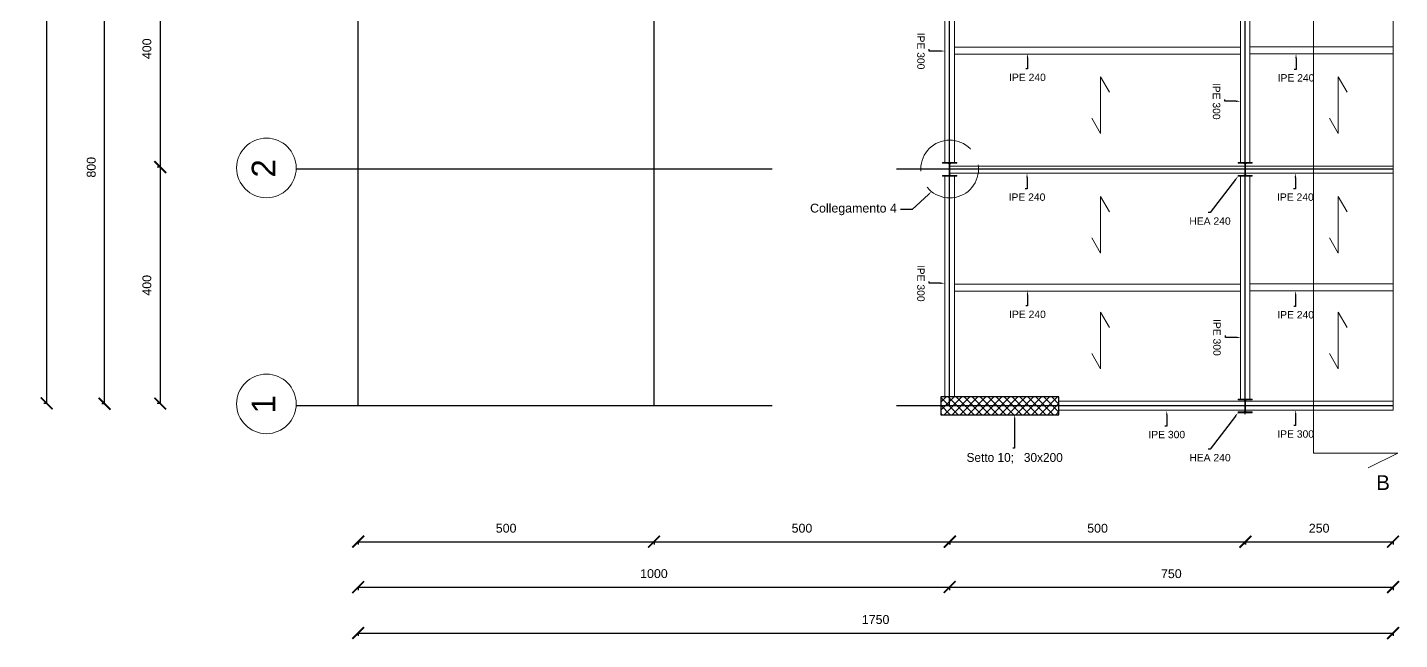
# Model space of a CAD drawing. Header units: millimetres. Extents: x 1415 to 3549, y 2194 to 4677.
# Drawn here: x 1848.39 to 1871.6, y 2297.24 to 2307.59 of the extents above; entities that cross this region are included whole.
import ezdxf
from ezdxf import colors
from ezdxf.entities.mleader import LeaderData, LeaderLine
from ezdxf.math import Vec2, Vec3

# ---------------------------------------------------------------- set-up
doc = ezdxf.new("R2010")
doc.units = ezdxf.units.MM
doc.linetypes.add('ACAD_ISO02W100', pattern=[15, 12, -3])
doc.linetypes.add('DASHDOT', pattern=[1, 0.5, -0.25, 0, -0.25])
doc.layers.get('0').update_dxf_attribs({"plot": 0})
doc.layers.add('02P', color=7, linetype='DASHDOT')
doc.layers.add('linea tratteggiata', color=221, linetype='ACAD_ISO02W100')
for name, color, linetype, lineweight in [('bulloni', 170, 'Continuous', 15), ('Layer3', 7, 'Continuous', 15), ('Layer4', 7, 'Continuous', 15), ('quote', 252, 'Continuous', 5), ('Setti', 5, 'Continuous', 30), ('sezione', 18, 'ACAD_ISO02W100', 20), ('staffe', 10, 'Continuous', 9)]:
    doc.layers.add(name, color=color, linetype=linetype, lineweight=lineweight)
doc.styles.get("Standard").update_dxf_attribs({"font": 'arial.ttf'})
doc.dimstyles.new('Copia di quote mm scala 100', dxfattribs={"dimtxt": 0.15, "dimasz": 0.2, "dimexe": 0.05, "dimexo": 0.0015, "dimgap": 0.15, "dimtad": 1, "dimdec": 0, "dimlfac": 100, "dimzin": 0, "dimdsep": 46, "dimtxsty": 'Standard', "dimblk": 'ARCHTICK', "dimcen": 0, "dimclre": 252, "dimadec": 0, "dimazin": 2, "dimtfac": 1, "dimtdec": 0, "dimtofl": 0, "dimtmove": 0, "dimatfit": 3, "dimfxl": 0.0035, "dimfxlon": 1, "dimtolj": 1, "dimtzin": 0, "dimarcsym": 0})

# ---------------------------------------------------------------- blocks, each defined once
blk = doc.blocks.new('_ArchTick')
at = {"color": 0, "linetype": 'ByBlock', "const_width": 0.15}
blk.add_lwpolyline([(-0.5, -0.5), (0.5, 0.5)], dxfattribs=at)
blk = doc.blocks.new('*D1303')
at = {"layer": 'Defpoints', "color": 0, "transparency": 16777216}
for p in [(1853.989, 2300.475), (1858.993, 2300.475), (1858.993, 2298.896)]:
    blk.add_point(p, dxfattribs=at)
at = {"layer": 'quote', "color": 252, "lineweight": -2, "transparency": 16777216}
for p, q in [((1853.989, 2298.9), (1853.989, 2298.846)), ((1858.993, 2298.9), (1858.993, 2298.846))]:
    blk.add_line(p, q, dxfattribs=at)
at = {"layer": 'quote', "color": 0, "linetype": 'Continuous', "lineweight": -2, "transparency": 16777216}
blk.add_line((1853.989, 2298.896), (1858.993, 2298.896), dxfattribs=at)
at = {"layer": 'quote', "color": 0, "lineweight": -2, "transparency": 16777216, "xscale": 0.2, "yscale": 0.2, "zscale": 0.2, "rotation": 180}
blk.add_blockref('_ArchTick', (1853.989, 2298.896), dxfattribs=at)
at = {"layer": 'quote', "color": 0, "lineweight": -2, "transparency": 16777216, "xscale": 0.2, "yscale": 0.2, "zscale": 0.2}
blk.add_blockref('_ArchTick', (1858.993, 2298.896), dxfattribs=at)
at = {"layer": 'quote', "color": 0, "transparency": 16777216, "insert": (1856.491, 2299.123), "char_height": 0.15, "attachment_point": 5}
blk.add_mtext('\\A1;500', dxfattribs=at)
blk = doc.blocks.new('*D1299')
at = {"layer": 'Defpoints', "color": 0, "transparency": 16777216}
for p in [(1858.993, 2300.475), (1863.997, 2300.476), (1863.997, 2298.896)]:
    blk.add_point(p, dxfattribs=at)
at = {"layer": 'quote', "color": 252, "lineweight": -2, "transparency": 16777216}
for p, q in [((1858.993, 2298.9), (1858.993, 2298.846)), ((1863.997, 2298.9), (1863.997, 2298.846))]:
    blk.add_line(p, q, dxfattribs=at)
at = {"layer": 'quote', "color": 0, "linetype": 'Continuous', "lineweight": -2, "transparency": 16777216}
blk.add_line((1858.993, 2298.896), (1863.997, 2298.896), dxfattribs=at)
at = {"layer": 'quote', "color": 0, "lineweight": -2, "transparency": 16777216, "xscale": 0.2, "yscale": 0.2, "zscale": 0.2, "rotation": 180}
blk.add_blockref('_ArchTick', (1858.993, 2298.896), dxfattribs=at)
at = {"layer": 'quote', "color": 0, "lineweight": -2, "transparency": 16777216, "xscale": 0.2, "yscale": 0.2, "zscale": 0.2}
blk.add_blockref('_ArchTick', (1863.997, 2298.896), dxfattribs=at)
at = {"layer": 'quote', "color": 0, "transparency": 16777216, "insert": (1861.495, 2299.123), "char_height": 0.15, "attachment_point": 5}
blk.add_mtext('\\A1;500', dxfattribs=at)
blk = doc.blocks.new('*D1300')
at = {"layer": 'Defpoints', "color": 0, "transparency": 16777216}
for p in [(1863.993, 2300.475), (1868.997, 2300.476), (1868.997, 2298.896)]:
    blk.add_point(p, dxfattribs=at)
at = {"layer": 'quote', "color": 252, "lineweight": -2, "transparency": 16777216}
for p, q in [((1863.993, 2298.9), (1863.993, 2298.846)), ((1868.997, 2298.9), (1868.997, 2298.846))]:
    blk.add_line(p, q, dxfattribs=at)
at = {"layer": 'quote', "color": 0, "linetype": 'Continuous', "lineweight": -2, "transparency": 16777216}
blk.add_line((1863.993, 2298.896), (1868.997, 2298.896), dxfattribs=at)
at = {"layer": 'quote', "color": 0, "lineweight": -2, "transparency": 16777216, "xscale": 0.2, "yscale": 0.2, "zscale": 0.2, "rotation": 180}
blk.add_blockref('_ArchTick', (1863.993, 2298.896), dxfattribs=at)
at = {"layer": 'quote', "color": 0, "lineweight": -2, "transparency": 16777216, "xscale": 0.2, "yscale": 0.2, "zscale": 0.2}
blk.add_blockref('_ArchTick', (1868.997, 2298.896), dxfattribs=at)
at = {"layer": 'quote', "color": 0, "transparency": 16777216, "insert": (1866.495, 2299.123), "char_height": 0.15, "attachment_point": 5}
blk.add_mtext('\\A1;500', dxfattribs=at)
blk = doc.blocks.new('*D1301')
at = {"layer": 'Defpoints', "color": 0, "transparency": 16777216}
for p in [(1868.993, 2300.476), (1871.493, 2300.405), (1871.493, 2298.896)]:
    blk.add_point(p, dxfattribs=at)
at = {"layer": 'quote', "color": 252, "lineweight": -2, "transparency": 16777216}
for p, q in [((1868.993, 2298.9), (1868.993, 2298.846)), ((1871.493, 2298.9), (1871.493, 2298.846))]:
    blk.add_line(p, q, dxfattribs=at)
at = {"layer": 'quote', "color": 0, "linetype": 'Continuous', "lineweight": -2, "transparency": 16777216}
blk.add_line((1868.993, 2298.896), (1871.493, 2298.896), dxfattribs=at)
at = {"layer": 'quote', "color": 0, "lineweight": -2, "transparency": 16777216, "xscale": 0.2, "yscale": 0.2, "zscale": 0.2, "rotation": 180}
blk.add_blockref('_ArchTick', (1868.993, 2298.896), dxfattribs=at)
at = {"layer": 'quote', "color": 0, "lineweight": -2, "transparency": 16777216, "xscale": 0.2, "yscale": 0.2, "zscale": 0.2}
blk.add_blockref('_ArchTick', (1871.493, 2298.896), dxfattribs=at)
at = {"layer": 'quote', "color": 0, "transparency": 16777216, "insert": (1870.243, 2299.123), "char_height": 0.15, "attachment_point": 5}
blk.add_mtext('\\A1;250', dxfattribs=at)
blk = doc.blocks.new('*D1302')
at = {"layer": 'Defpoints', "color": 0, "transparency": 16777216}
for p in [(1853.989, 2300.93), (1863.993, 2300.93), (1863.993, 2298.128)]:
    blk.add_point(p, dxfattribs=at)
at = {"layer": 'quote', "color": 252, "lineweight": -2, "transparency": 16777216}
for p, q in [((1853.989, 2298.132), (1853.989, 2298.078)), ((1863.993, 2298.132), (1863.993, 2298.078))]:
    blk.add_line(p, q, dxfattribs=at)
at = {"layer": 'quote', "color": 0, "linetype": 'Continuous', "lineweight": -2, "transparency": 16777216}
blk.add_line((1853.989, 2298.128), (1863.993, 2298.128), dxfattribs=at)
at = {"layer": 'quote', "color": 0, "lineweight": -2, "transparency": 16777216, "xscale": 0.2, "yscale": 0.2, "zscale": 0.2, "rotation": 180}
blk.add_blockref('_ArchTick', (1853.989, 2298.128), dxfattribs=at)
at = {"layer": 'quote', "color": 0, "lineweight": -2, "transparency": 16777216, "xscale": 0.2, "yscale": 0.2, "zscale": 0.2}
blk.add_blockref('_ArchTick', (1863.993, 2298.128), dxfattribs=at)
at = {"layer": 'quote', "color": 0, "transparency": 16777216, "insert": (1858.991, 2298.355), "char_height": 0.15, "attachment_point": 5}
blk.add_mtext('\\A1;1000', dxfattribs=at)
blk = doc.blocks.new('*D1304')
at = {"layer": 'Defpoints', "color": 0, "transparency": 16777216}
for p in [(1863.993, 2300.93), (1871.493, 2300.85), (1871.493, 2298.128)]:
    blk.add_point(p, dxfattribs=at)
at = {"layer": 'quote', "color": 252, "lineweight": -2, "transparency": 16777216}
for p, q in [((1863.993, 2298.131), (1863.993, 2298.078)), ((1871.493, 2298.131), (1871.493, 2298.078))]:
    blk.add_line(p, q, dxfattribs=at)
at = {"layer": 'quote', "color": 0, "linetype": 'Continuous', "lineweight": -2, "transparency": 16777216}
blk.add_line((1863.993, 2298.128), (1871.493, 2298.128), dxfattribs=at)
at = {"layer": 'quote', "color": 0, "lineweight": -2, "transparency": 16777216, "xscale": 0.2, "yscale": 0.2, "zscale": 0.2, "rotation": 180}
blk.add_blockref('_ArchTick', (1863.993, 2298.128), dxfattribs=at)
at = {"layer": 'quote', "color": 0, "lineweight": -2, "transparency": 16777216, "xscale": 0.2, "yscale": 0.2, "zscale": 0.2}
blk.add_blockref('_ArchTick', (1871.493, 2298.128), dxfattribs=at)
at = {"layer": 'quote', "color": 0, "transparency": 16777216, "insert": (1867.743, 2298.354), "char_height": 0.15, "attachment_point": 5}
blk.add_mtext('\\A1;750', dxfattribs=at)
blk = doc.blocks.new('*D1305')
at = {"layer": 'Defpoints', "color": 0, "transparency": 16777216}
for p in [(1853.989, 2301.193), (1871.493, 2300.405), (1871.493, 2297.351)]:
    blk.add_point(p, dxfattribs=at)
at = {"layer": 'quote', "color": 252, "lineweight": -2, "transparency": 16777216}
for p, q in [((1853.989, 2297.355), (1853.989, 2297.301)), ((1871.493, 2297.355), (1871.493, 2297.301))]:
    blk.add_line(p, q, dxfattribs=at)
at = {"layer": 'quote', "color": 0, "linetype": 'Continuous', "lineweight": -2, "transparency": 16777216}
blk.add_line((1853.989, 2297.351), (1871.493, 2297.351), dxfattribs=at)
at = {"layer": 'quote', "color": 0, "lineweight": -2, "transparency": 16777216, "xscale": 0.2, "yscale": 0.2, "zscale": 0.2, "rotation": 180}
blk.add_blockref('_ArchTick', (1853.989, 2297.351), dxfattribs=at)
at = {"layer": 'quote', "color": 0, "lineweight": -2, "transparency": 16777216, "xscale": 0.2, "yscale": 0.2, "zscale": 0.2}
blk.add_blockref('_ArchTick', (1871.493, 2297.351), dxfattribs=at)
at = {"layer": 'quote', "color": 0, "transparency": 16777216, "insert": (1862.741, 2297.578), "char_height": 0.15, "attachment_point": 5}
blk.add_mtext('\\A1;1750', dxfattribs=at)
blk = doc.blocks.new('*D1309')
at = {"layer": 'Defpoints', "color": 0, "transparency": 16777216}
for p in [(1850.645, 2309.232), (1850.641, 2305.232), (1850.645, 2305.232)]:
    blk.add_point(p, dxfattribs=at)
at = {"layer": 'quote', "color": 252, "lineweight": -2, "transparency": 16777216}
for p, q in [((1850.644, 2309.232), (1850.591, 2309.232)), ((1850.644, 2305.232), (1850.591, 2305.232))]:
    blk.add_line(p, q, dxfattribs=at)
at = {"layer": 'quote', "color": 0, "linetype": 'Continuous', "lineweight": -2, "transparency": 16777216}
blk.add_line((1850.641, 2309.232), (1850.641, 2305.232), dxfattribs=at)
at = {"layer": 'quote', "color": 0, "lineweight": -2, "transparency": 16777216, "xscale": 0.2, "yscale": 0.2, "zscale": 0.2}
for p, rotation in [((1850.641, 2309.232), 90), ((1850.641, 2305.232), 270)]:
    blk.add_blockref('_ArchTick', p, dxfattribs=dict(at, rotation=rotation))
at = {"layer": 'quote', "color": 0, "transparency": 16777216, "insert": (1850.415, 2307.232), "char_height": 0.15, "attachment_point": 5, "rotation": 90}
blk.add_mtext('\\A1;400', dxfattribs=at)
blk = doc.blocks.new('*D1310')
at = {"layer": 'Defpoints', "color": 0, "transparency": 16777216}
for p in [(1850.645, 2305.232), (1850.641, 2301.232), (1850.645, 2301.232)]:
    blk.add_point(p, dxfattribs=at)
at = {"layer": 'quote', "color": 252, "lineweight": -2, "transparency": 16777216}
for p, q in [((1850.644, 2305.232), (1850.591, 2305.232)), ((1850.644, 2301.232), (1850.591, 2301.232))]:
    blk.add_line(p, q, dxfattribs=at)
at = {"layer": 'quote', "color": 0, "linetype": 'Continuous', "lineweight": -2, "transparency": 16777216}
blk.add_line((1850.641, 2305.232), (1850.641, 2301.232), dxfattribs=at)
at = {"layer": 'quote', "color": 0, "lineweight": -2, "transparency": 16777216, "xscale": 0.2, "yscale": 0.2, "zscale": 0.2}
for p, rotation in [((1850.641, 2305.232), 90), ((1850.641, 2301.232), 270)]:
    blk.add_blockref('_ArchTick', p, dxfattribs=dict(at, rotation=rotation))
at = {"layer": 'quote', "color": 0, "transparency": 16777216, "insert": (1850.415, 2303.232), "char_height": 0.15, "attachment_point": 5, "rotation": 90}
blk.add_mtext('\\A1;400', dxfattribs=at)
blk = doc.blocks.new('*D1312')
at = {"layer": 'Defpoints', "color": 0, "transparency": 16777216}
for p in [(1849.7, 2309.227), (1862.211, 2309.227), (1862.212, 2301.228)]:
    blk.add_point(p, dxfattribs=at)
at = {"layer": 'quote', "color": 252, "lineweight": -2, "transparency": 16777216}
for p, q in [((1849.704, 2309.227), (1849.65, 2309.227)), ((1849.704, 2301.228), (1849.65, 2301.228))]:
    blk.add_line(p, q, dxfattribs=at)
at = {"layer": 'quote', "color": 0, "linetype": 'Continuous', "lineweight": -2, "transparency": 16777216}
blk.add_line((1849.7, 2301.228), (1849.7, 2309.227), dxfattribs=at)
at = {"layer": 'quote', "color": 0, "lineweight": -2, "transparency": 16777216, "xscale": 0.2, "yscale": 0.2, "zscale": 0.2}
for p, rotation in [((1849.7, 2309.227), 90), ((1849.7, 2301.228), 270)]:
    blk.add_blockref('_ArchTick', p, dxfattribs=dict(at, rotation=rotation))
at = {"layer": 'quote', "color": 0, "transparency": 16777216, "insert": (1849.474, 2305.228), "char_height": 0.15, "attachment_point": 5, "rotation": 90}
blk.add_mtext('\\A1;800', dxfattribs=at)
blk = doc.blocks.new('*D1313')
at = {"layer": 'Defpoints', "color": 0, "transparency": 16777216}
for p in [(1852.58, 2321.227), (1848.719, 2301.235), (1852.726, 2301.235)]:
    blk.add_point(p, dxfattribs=at)
at = {"layer": 'quote', "color": 252, "lineweight": -2, "transparency": 16777216}
for p, q in [((1848.723, 2321.227), (1848.669, 2321.227)), ((1848.723, 2301.235), (1848.669, 2301.235))]:
    blk.add_line(p, q, dxfattribs=at)
at = {"layer": 'quote', "color": 0, "linetype": 'Continuous', "lineweight": -2, "transparency": 16777216}
blk.add_line((1848.719, 2321.227), (1848.719, 2301.235), dxfattribs=at)
at = {"layer": 'quote', "color": 0, "lineweight": -2, "transparency": 16777216, "xscale": 0.2, "yscale": 0.2, "zscale": 0.2}
for p, rotation in [((1848.719, 2321.227), 90), ((1848.719, 2301.235), 270)]:
    blk.add_blockref('_ArchTick', p, dxfattribs=dict(at, rotation=rotation))
at = {"layer": 'quote', "color": 0, "transparency": 16777216, "insert": (1848.493, 2311.231), "char_height": 0.15, "attachment_point": 5, "rotation": 90}
blk.add_mtext('\\A1;2000', dxfattribs=at)

msp = doc.modelspace()

# ---------------------------------------------------------------- hatches: boundary and pattern name
at = {"layer": 'Layer4'}
h = msp.add_hatch(color=0, dxfattribs=at)
h.dxf.hatch_style = 1
h.paths.add_polyline_path([(1864.1122, 2305.3071), (1864.1122, 2305.2951), (1864.017, 2305.2951, 0.4142136), (1863.996, 2305.2741), (1863.996, 2305.1921), (1863.9922, 2305.1921), (1863.9922, 2305.3071)])
h.paths.add_polyline_path([(1863.9922, 2305.3071), (1863.9922, 2305.1921), (1863.9885, 2305.1921), (1863.9885, 2305.2741, 0.4142136), (1863.9675, 2305.2951), (1863.8722, 2305.2951), (1863.8722, 2305.3071)])
h.paths.add_polyline_path([(1864.017, 2305.0891), (1864.1122, 2305.0891), (1864.1122, 2305.0771), (1863.9922, 2305.0771), (1863.9922, 2305.1921), (1863.996, 2305.1921), (1863.996, 2305.1101, 0.4142136)])
h.paths.add_polyline_path([(1863.9885, 2305.1101), (1863.9885, 2305.1921), (1863.9922, 2305.1921), (1863.9922, 2305.0771), (1863.8722, 2305.0771), (1863.8722, 2305.0891), (1863.9675, 2305.0891, 0.4142136)])
h = msp.add_hatch(color=0, dxfattribs=at)
h.dxf.hatch_style = 1
h.paths.add_polyline_path([(1869.112, 2305.0783), (1869.112, 2305.0903), (1869.0168, 2305.0903, -0.4142136), (1868.9958, 2305.1113), (1868.9958, 2305.1933), (1868.992, 2305.1933), (1868.992, 2305.0783)])
h.paths.add_polyline_path([(1868.992, 2305.0783), (1868.992, 2305.1933), (1868.9883, 2305.1933), (1868.9883, 2305.1113, -0.4142136), (1868.9673, 2305.0903), (1868.872, 2305.0903), (1868.872, 2305.0783)])
h.paths.add_polyline_path([(1869.0168, 2305.2963), (1869.112, 2305.2963), (1869.112, 2305.3083), (1868.992, 2305.3083), (1868.992, 2305.1933), (1868.9958, 2305.1933), (1868.9958, 2305.2753, -0.4142136)])
h.paths.add_polyline_path([(1868.9883, 2305.2753), (1868.9883, 2305.1933), (1868.992, 2305.1933), (1868.992, 2305.3083), (1868.872, 2305.3083), (1868.872, 2305.2963), (1868.9673, 2305.2963, -0.4142136)])
h = msp.add_hatch(color=0, dxfattribs=at)
h.dxf.hatch_style = 1
h.paths.add_polyline_path([(1869.1123, 2301.0778), (1869.1123, 2301.0898), (1869.0171, 2301.0898, -0.4142136), (1868.9961, 2301.1108), (1868.9961, 2301.1928), (1868.9923, 2301.1928), (1868.9923, 2301.0778)])
h.paths.add_polyline_path([(1868.9923, 2301.0778), (1868.9923, 2301.1928), (1868.9886, 2301.1928), (1868.9886, 2301.1108, -0.4142136), (1868.9676, 2301.0898), (1868.8723, 2301.0898), (1868.8723, 2301.0778)])
h.paths.add_polyline_path([(1869.0171, 2301.2958), (1869.1123, 2301.2958), (1869.1123, 2301.3078), (1868.9923, 2301.3078), (1868.9923, 2301.1928), (1868.9961, 2301.1928), (1868.9961, 2301.2748, -0.4142136)])
h.paths.add_polyline_path([(1868.9886, 2301.2748), (1868.9886, 2301.1928), (1868.9923, 2301.1928), (1868.9923, 2301.3078), (1868.8723, 2301.3078), (1868.8723, 2301.2958), (1868.9676, 2301.2958, -0.4142136)])
at = {"layer": 'staffe', "lineweight": 5}
h = msp.add_hatch(dxfattribs=at)
h.set_pattern_fill('ANSI37', color=0, scale=0.03)
h.set_pattern_definition([(45, (1842.39877, 2311.33062), (-0.06735192, 0.06735192), []), (135, (1842.39877, 2311.33062), (-0.06735192, -0.06735192), [])])
h.paths.add_polyline_path([(1853.8426, 2321.3436), (1853.8426, 2321.0436), (1856.3426, 2321.0436), (1856.3426, 2321.3436)])
h.paths.add_polyline_path([(1853.8426, 2312.9436), (1854.1426, 2312.9436), (1854.1426, 2317.4436), (1853.8426, 2317.4436)])
h.paths.add_polyline_path([(1869.1426, 2317.4436), (1868.8426, 2317.4436), (1868.8426, 2312.9436), (1869.1426, 2312.9436)])
h.paths.add_polyline_path([(1855.8426, 2309.0437), (1855.8426, 2309.3437), (1853.8426, 2309.3436), (1853.8426, 2309.0436)])
h.paths.add_polyline_path([(1865.8426, 2301.0436), (1865.8426, 2301.3436), (1863.8426, 2301.3436), (1863.8426, 2301.0436)])

# ---------------------------------------------------------------- linework, layer by layer
at = {"layer": '02P'}
for p, q in [((1863.9926, 2305.0536), (1863.9926, 2305.3336)), ((1868.9926, 2305.0536), (1868.9926, 2305.3336)), ((1868.9926, 2301.0536), (1868.9926, 2301.3336))]:
    msp.add_line(p, q, dxfattribs=at)
at = {"layer": 'bulloni'}
for points in [[(1864.0726, 2307.2602), (1865.0938, 2307.2602), (1868.9126, 2307.2602)], [(1869.0724, 2307.2664), (1870.0905, 2307.2664), (1871.4926, 2307.2664)], [(1864.0726, 2307.1402), (1865.0938, 2307.1402), (1868.9125, 2307.1402)], [(1869.0724, 2307.1464), (1870.0905, 2307.1464), (1871.4926, 2307.1464)], [(1864.0726, 2303.2529), (1865.0938, 2303.2529), (1868.9125, 2303.2529)], [(1869.0724, 2303.2591), (1870.0905, 2303.2591), (1871.4926, 2303.2591)], [(1864.0726, 2303.1329), (1865.0938, 2303.1329), (1868.9125, 2303.1329)], [(1869.0724, 2303.1391), (1870.0905, 2303.1391), (1871.4926, 2303.1391)]]:
    msp.add_lwpolyline(points, dxfattribs=at)
at = {"layer": 'Layer3'}
for centre in [(1852.4364, 2305.2164), (1852.4364, 2301.2266)]:
    msp.add_circle(centre, 0.5039, dxfattribs=at)
at = {"layer": 'Layer4'}
for points in [[(1871.4926, 2301.1228), (1871.4926, 2323.3302)], [(1863.9126, 2305.3071), (1863.9126, 2309.0769)], [(1864.0726, 2305.3071), (1864.0726, 2309.0769)], [(1868.9128, 2305.3083), (1868.9128, 2309.0808)], [(1869.0724, 2305.3083), (1869.0724, 2309.0808)], [(1863.996, 2305.2489), (1868.9883, 2305.2489)], [(1863.996, 2305.1289), (1868.9883, 2305.1289)], [(1868.9958, 2305.2489), (1871.4926, 2305.2489)], [(1868.9958, 2305.1289), (1871.4926, 2305.1289)], [(1863.9126, 2301.3436), (1863.9126, 2305.0771)], [(1864.0726, 2301.3436), (1864.0726, 2305.0771)], [(1868.9123, 2301.3078), (1868.9128, 2305.0783)], [(1869.0724, 2301.3078), (1869.0724, 2305.0783)], [(1865.8426, 2301.2736), (1868.9886, 2301.2751)], [(1868.9961, 2301.2736), (1871.4926, 2301.2736)], [(1865.8426, 2301.1228), (1868.9886, 2301.1228)], [(1868.9961, 2301.1228), (1871.4926, 2301.1228)]]:
    msp.add_lwpolyline(points, dxfattribs=at)
at = {"layer": 'Layer4', "color": 9, "true_color": 0xc7c8ca}
for points in [[(1866.3974, 2306.0584), (1866.5474, 2305.7986), (1866.5474, 2306.2419), (1866.5474, 2306.7575), (1866.6974, 2306.4977)], [(1870.4161, 2306.0584), (1870.5661, 2305.7986), (1870.5661, 2306.2419), (1870.5661, 2306.7575), (1870.7161, 2306.4977)], [(1866.3974, 2304.0371), (1866.5474, 2303.7773), (1866.5474, 2304.2205), (1866.5474, 2304.7361), (1866.6974, 2304.4763)], [(1870.4161, 2304.0371), (1870.5661, 2303.7773), (1870.5661, 2304.2205), (1870.5661, 2304.7361), (1870.7161, 2304.4763)], [(1866.3974, 2302.0765), (1866.5474, 2301.8167), (1866.5474, 2302.2599), (1866.5474, 2302.7755), (1866.6974, 2302.5157)], [(1870.4161, 2302.0765), (1870.5661, 2301.8167), (1870.5661, 2302.2599), (1870.5661, 2302.7755), (1870.7161, 2302.5157)]]:
    msp.add_lwpolyline(points, dxfattribs=at)
at = {"layer": 'Layer4'}
for points in [[(1864.1122, 2305.3071), (1863.8722, 2305.3071), (1863.8722, 2305.2951), (1863.9675, 2305.2951, -0.4142136), (1863.9885, 2305.2741), (1863.9885, 2305.1101, -0.4142136), (1863.9675, 2305.0891), (1863.8722, 2305.0891), (1863.8722, 2305.0771), (1864.1122, 2305.0771), (1864.1122, 2305.0891), (1864.017, 2305.0891, -0.4142136), (1863.996, 2305.1101), (1863.996, 2305.2741, -0.4142136), (1864.017, 2305.2951), (1864.1122, 2305.2951)], [(1869.112, 2305.0783), (1868.872, 2305.0783), (1868.872, 2305.0903), (1868.9673, 2305.0903, 0.4142136), (1868.9883, 2305.1113), (1868.9883, 2305.2753, 0.4142136), (1868.9673, 2305.2963), (1868.872, 2305.2963), (1868.872, 2305.3083), (1869.112, 2305.3083), (1869.112, 2305.2963), (1869.0168, 2305.2963, 0.4142136), (1868.9958, 2305.2753), (1868.9958, 2305.1113, 0.4142136), (1869.0168, 2305.0903), (1869.112, 2305.0903)], [(1869.1123, 2301.0778), (1868.8723, 2301.0778), (1868.8723, 2301.0898), (1868.9676, 2301.0898, 0.4142136), (1868.9886, 2301.1108), (1868.9886, 2301.2748, 0.4142136), (1868.9676, 2301.2958), (1868.8723, 2301.2958), (1868.8723, 2301.3078), (1869.1123, 2301.3078), (1869.1123, 2301.2958), (1869.0171, 2301.2958, 0.4142136), (1868.9961, 2301.2748), (1868.9961, 2301.1108, 0.4142136), (1869.0171, 2301.0898), (1869.1123, 2301.0898)]]:
    msp.add_lwpolyline(points, format="xyb", close=True, dxfattribs=at)
at = {"layer": 'linea tratteggiata', "ltscale": 0.7}
for points in [[(1853.9893, 2301.2013), (1853.9919, 2322.2457)], [(1858.9932, 2301.1991), (1858.9961, 2322.2457)], [(1863.9926, 2301.1969), (1863.9926, 2322.2457)], [(1868.9926, 2301.1886), (1868.9926, 2322.2457)], [(1871.4926, 2305.1948), (1852.9398, 2305.1938)], [(1871.4926, 2301.1943), (1852.9392, 2301.1928)]]:
    msp.add_lwpolyline(points, dxfattribs=at)
at = {"layer": 'Setti'}
msp.add_lwpolyline([(1863.8426, 2301.3436), (1863.8426, 2301.0436), (1865.8426, 2301.0439), (1865.8426, 2301.3439), (1863.8426, 2301.3436)], dxfattribs=at)
at = {"layer": 'sezione', "ltscale": 0.8}
msp.add_lwpolyline([(1871.0733, 2300.1441), (1871.5764, 2300.3954), (1870.1503, 2300.3954), (1870.1503, 2321.603), (1871.5764, 2321.603), (1871.0733, 2321.8542)], dxfattribs=at)
at = {"layer": 'sezione', "ltscale": 0.1}
msp.add_circle((1863.9935, 2305.1982), 0.4887, dxfattribs=at)

# ---------------------------------------------------------------- texts
at = {"layer": 'Layer3', "char_height": 0.4, "attachment_point": 1, "rotation": 90}
for s, insert in [('2', (1852.1883, 2305.0547)), ('1', (1852.1883, 2301.0648))]:
    msp.add_mtext_dynamic_manual_height_columns(s, width=0.046636, gutter_width=12.5, heights=[0], dxfattribs=dict(at, insert=insert))
at = {"layer": 'sezione', "insert": (1871.2073, 2299.7703), "char_height": 0.25, "attachment_point": 7}
msp.add_mtext_dynamic_manual_height_columns('B', width=40.648423, gutter_width=12.5, heights=[0], dxfattribs=at)

# ---------------------------------------------------------------- dimensions: what is measured, and where the dimension line sits
at = {"layer": 'quote'}
for base, p1, p2, text, picture, middle in [((1848.7193, 2301.2348), (1852.5798, 2321.2271), (1852.7265, 2301.2348), '2000', '*D1313', (1848.4927, 2311.2309)), ((1849.7001, 2309.2271), (1862.2115, 2301.2285), (1862.2113, 2309.2271), '800', '*D1312', (1849.4736, 2305.2278))]:
    dim = msp.add_linear_dim(base=base, p1=p1, p2=p2, angle=90, text=text, dimstyle='Copia di quote mm scala 100', dxfattribs=at)
    dim.commit()
    dim.dimension.update_dxf_attribs({"geometry": picture, "text_midpoint": middle})
for base, p1, p2, picture, middle in [((1850.6413, 2305.2317), (1850.6453, 2309.2317), (1850.6453, 2305.2317), '*D1309', (1850.4147, 2307.2317)), ((1850.6413, 2301.2317), (1850.6453, 2305.2317), (1850.6453, 2301.2317), '*D1310', (1850.4147, 2303.2317))]:
    dim = msp.add_linear_dim(base=base, p1=p1, p2=p2, angle=90, dimstyle='Copia di quote mm scala 100', dxfattribs=at)
    dim.commit()
    dim.dimension.update_dxf_attribs({"geometry": picture, "text_midpoint": middle})
for base, p1, p2, text, picture, middle in [((1871.4926, 2297.3514), (1853.9892, 2301.1929), (1871.4926, 2300.4046), '1750', '*D1305', (1862.7409, 2297.578)), ((1863.9926, 2298.1283), (1853.9893, 2300.9296), (1863.9926, 2300.93), '1000', '*D1302', (1858.9909, 2298.3548)), ((1858.9932, 2298.8961), (1853.9893, 2300.4747), (1858.9932, 2300.4751), '500', '*D1303', (1856.4912, 2299.1226)), ((1863.9972, 2298.8965), (1858.9932, 2300.4751), (1863.9972, 2300.4755), '500', '*D1299', (1861.4952, 2299.1231)), ((1868.9965, 2298.8965), (1863.9926, 2300.4751), (1868.9965, 2300.4755), '500', '*D1300', (1866.4945, 2299.1231))]:
    dim = msp.add_linear_dim(base=base, p1=p1, p2=p2, text=text, dimstyle='Copia di quote mm scala 100', dxfattribs=at)
    dim.commit()
    dim.dimension.update_dxf_attribs({"geometry": picture, "text_midpoint": middle})
for base, p1, p2, picture, middle in [((1871.4926, 2298.1278), (1863.9926, 2300.93), (1871.4926, 2300.8502), '*D1304', (1867.7426, 2298.3543)), ((1871.4926, 2298.8965), (1868.9926, 2300.4759), (1871.4926, 2300.4046), '*D1301', (1870.2426, 2299.1231))]:
    dim = msp.add_linear_dim(base=base, p1=p1, p2=p2, dimstyle='Copia di quote mm scala 100', dxfattribs=at)
    dim.commit()
    dim.dimension.update_dxf_attribs({"geometry": picture, "text_midpoint": middle})

# ---------------------------------------------------------------- leaders
at = {"layer": 'Layer4', "color": 1}
ml = msp.add_multileader_mtext('Standard', dxfattribs=at)
ml.set_content('Collegamento 4', color=1)
ml.set_leader_properties()
ml.build(insert=Vec2(0, 0))
ml.multileader.update_dxf_attribs({"has_text_frame": 1, "dogleg_length": 0.03, "arrow_head_size": 0.075})
ctx = ml.context
ctx.base_point, ctx.char_height, ctx.arrow_head_size, ctx.landing_gap_size, ctx.plane_origin = Vec3(1861.5523, 2304.5154), 0.15, 0.075, 0.08, Vec3(1864.8576, 2305.663)
notes = []
notes.append((ctx, [(1, (1, 1, 0), (1863.1895, 2304.5154), (-1, 0), 0.03, [(0, [(1863.6881, 2304.8167), (1863.3605, 2304.5154)], 0, [])])]))
ctx.mtext.insert, ctx.mtext.flow_direction = Vec3(1861.6323, 2304.6124), 5
at = {"layer": 'quote'}
ml = msp.add_multileader_mtext('Standard', dxfattribs=at)
ml.set_content('IPE 300', color=256)
ml.set_leader_properties()
ml.build(insert=Vec2(0, 0))
ml.multileader.update_dxf_attribs({"text_attachment_direction": 1, "dogleg_length": 0.03, "arrow_head_size": 0.075})
ctx = ml.context
ctx.base_point, ctx.char_height, ctx.arrow_head_size, ctx.landing_gap_size, ctx.plane_origin, ctx.plane_x_axis, ctx.plane_y_axis = Vec3(1863.3616, 2307.1936), 0.125, 0.075, 0.08, Vec3(1863.9126, 2307.1936), Vec3(0, -1), Vec3(1, 0)
ctx.text_align_type = 1
notes.append((ctx, [(0, (1, 1, 0), (1863.6494, 2307.1936), (0, 1), 0.03, [(0, [(1863.9126, 2307.1936)], 0, [])])]))
ctx.mtext.insert, ctx.mtext.text_direction, ctx.mtext.rotation, ctx.mtext.alignment, ctx.mtext.flow_direction = Vec3(1863.5694, 2307.1936), Vec3(0, -1), 4.712389, 2, 5
ml = msp.add_multileader_mtext('Standard', dxfattribs=at)
ml.set_content('IPE 240', color=256)
ml.set_leader_properties()
ml.build(insert=Vec2(0, 0))
ml.multileader.update_dxf_attribs({"text_attachment_direction": 1, "dogleg_length": 0.03, "arrow_head_size": 0.075})
ctx = ml.context
ctx.base_point, ctx.char_height, ctx.arrow_head_size, ctx.landing_gap_size, ctx.plane_origin = Vec3(1865.3095, 2306.6031), 0.125, 0.075, 0.08, Vec3(1865.3095, 2307.154)
ctx.text_align_type = 1
notes.append((ctx, [(0, (1, 1, 0), (1865.3095, 2306.8908), (-1, 0), 0.03, [(0, [(1865.3095, 2307.154)], 0, [])])]))
ctx.mtext.insert, ctx.mtext.alignment, ctx.mtext.flow_direction = Vec3(1865.3095, 2306.8108), 2, 5
ml = msp.add_multileader_mtext('Standard', dxfattribs=at)
ml.set_content('IPE 240', color=256)
ml.set_leader_properties()
ml.build(insert=Vec2(0, 0))
ml.multileader.update_dxf_attribs({"text_attachment_direction": 1, "dogleg_length": 0.03, "arrow_head_size": 0.075})
ctx = ml.context
ctx.base_point, ctx.char_height, ctx.arrow_head_size, ctx.landing_gap_size, ctx.plane_origin = Vec3(1869.8521, 2306.5955), 0.125, 0.075, 0.08, Vec3(1869.8521, 2307.1464)
ctx.text_align_type = 1
notes.append((ctx, [(0, (1, 1, 0), (1869.8521, 2306.8831), (-1, 0), 0.03, [(0, [(1869.8521, 2307.1464)], 0, [])])]))
ctx.mtext.insert, ctx.mtext.alignment, ctx.mtext.flow_direction = Vec3(1869.8521, 2306.8031), 2, 5
ml = msp.add_multileader_mtext('Standard', dxfattribs=at)
ml.set_content('IPE 300', color=256)
ml.set_leader_properties()
ml.build(insert=Vec2(0, 0))
ml.multileader.update_dxf_attribs({"text_attachment_direction": 1, "dogleg_length": 0.03, "arrow_head_size": 0.075})
ctx = ml.context
ctx.base_point, ctx.char_height, ctx.arrow_head_size, ctx.landing_gap_size, ctx.plane_origin, ctx.plane_x_axis, ctx.plane_y_axis = Vec3(1868.3619, 2306.3445), 0.125, 0.075, 0.08, Vec3(1868.9128, 2306.3445), Vec3(0, -1), Vec3(1, 0)
ctx.text_align_type = 1
notes.append((ctx, [(0, (1, 1, 0), (1868.6496, 2306.3445), (0, 1), 0.03, [(0, [(1868.9128, 2306.3445)], 0, [])])]))
ctx.mtext.insert, ctx.mtext.text_direction, ctx.mtext.rotation, ctx.mtext.alignment, ctx.mtext.flow_direction = Vec3(1868.5696, 2306.3445), Vec3(0, -1), 4.712389, 2, 5
ml = msp.add_multileader_mtext('Standard', dxfattribs=at)
ml.set_content('IPE 240', color=256)
ml.set_leader_properties()
ml.build(insert=Vec2(0, 0))
ml.multileader.update_dxf_attribs({"text_attachment_direction": 1, "dogleg_length": 0.03, "arrow_head_size": 0.075})
ctx = ml.context
ctx.base_point, ctx.char_height, ctx.arrow_head_size, ctx.landing_gap_size, ctx.plane_origin = Vec3(1865.3015, 2304.578), 0.125, 0.075, 0.08, Vec3(1865.3015, 2305.1288)
ctx.text_align_type = 1
notes.append((ctx, [(0, (1, 1, 0), (1865.3015, 2304.8656), (-1, 0), 0.03, [(0, [(1865.3015, 2305.1288)], 0, [])])]))
ctx.mtext.insert, ctx.mtext.alignment, ctx.mtext.flow_direction = Vec3(1865.3015, 2304.7856), 2, 5
ml = msp.add_multileader_mtext('Standard', dxfattribs=at)
ml.set_content('IPE 240', color=256)
ml.set_leader_properties()
ml.build(insert=Vec2(0, 0))
ml.multileader.update_dxf_attribs({"text_attachment_direction": 1, "dogleg_length": 0.03, "arrow_head_size": 0.075})
ctx = ml.context
ctx.base_point, ctx.char_height, ctx.arrow_head_size, ctx.landing_gap_size, ctx.plane_origin = Vec3(1869.8411, 2304.578), 0.125, 0.075, 0.08, Vec3(1869.8411, 2305.1289)
ctx.text_align_type = 1
notes.append((ctx, [(0, (1, 1, 0), (1869.8411, 2304.8657), (-1, 0), 0.03, [(0, [(1869.8411, 2305.1289)], 0, [])])]))
ctx.mtext.insert, ctx.mtext.alignment, ctx.mtext.flow_direction = Vec3(1869.8411, 2304.7857), 2, 5
ml = msp.add_multileader_mtext('Standard', dxfattribs=at)
ml.set_content('HEA 240 ', color=256)
ml.set_leader_properties()
ml.build(insert=Vec2(0, 0))
ml.multileader.update_dxf_attribs({"text_attachment_direction": 1, "dogleg_length": 0.03, "arrow_head_size": 0.075})
ctx = ml.context
ctx.base_point, ctx.char_height, ctx.arrow_head_size, ctx.landing_gap_size, ctx.plane_origin = Vec3(1868.3969, 2304.1728), 0.125, 0.075, 0.08, Vec3(1868.872, 2305.0783)
ctx.text_align_type = 1
notes.append((ctx, [(0, (1, 1, 0), (1868.3969, 2304.4605), (-1, 0), 0.03, [(0, [(1868.872, 2305.0783)], 0, [])])]))
ctx.mtext.insert, ctx.mtext.alignment, ctx.mtext.flow_direction = Vec3(1868.3969, 2304.3805), 2, 5
ml = msp.add_multileader_mtext('Standard', dxfattribs=at)
ml.set_content('IPE 300', color=256)
ml.set_leader_properties()
ml.build(insert=Vec2(0, 0))
ml.multileader.update_dxf_attribs({"text_attachment_direction": 1, "dogleg_length": 0.03, "arrow_head_size": 0.075})
ctx = ml.context
ctx.base_point, ctx.char_height, ctx.arrow_head_size, ctx.landing_gap_size, ctx.plane_origin, ctx.plane_x_axis, ctx.plane_y_axis = Vec3(1863.3616, 2303.2667), 0.125, 0.075, 0.08, Vec3(1863.9126, 2303.2667), Vec3(0, -1), Vec3(1, 0)
ctx.text_align_type = 1
notes.append((ctx, [(0, (1, 1, 0), (1863.6494, 2303.2667), (0, 1), 0.03, [(0, [(1863.9126, 2303.2667)], 0, [])])]))
ctx.mtext.insert, ctx.mtext.text_direction, ctx.mtext.rotation, ctx.mtext.alignment, ctx.mtext.flow_direction = Vec3(1863.5694, 2303.2667), Vec3(0, -1), 4.712389, 2, 5
ml = msp.add_multileader_mtext('Standard', dxfattribs=at)
ml.set_content('IPE 240', color=256)
ml.set_leader_properties()
ml.build(insert=Vec2(0, 0))
ml.multileader.update_dxf_attribs({"text_attachment_direction": 1, "dogleg_length": 0.03, "arrow_head_size": 0.075})
ctx = ml.context
ctx.base_point, ctx.char_height, ctx.arrow_head_size, ctx.landing_gap_size, ctx.plane_origin = Vec3(1865.3095, 2302.5958), 0.125, 0.075, 0.08, Vec3(1865.3095, 2303.1467)
ctx.text_align_type = 1
notes.append((ctx, [(0, (1, 1, 0), (1865.3095, 2302.8835), (-1, 0), 0.03, [(0, [(1865.3095, 2303.1467)], 0, [])])]))
ctx.mtext.insert, ctx.mtext.alignment, ctx.mtext.flow_direction = Vec3(1865.3095, 2302.8035), 2, 5
ml = msp.add_multileader_mtext('Standard', dxfattribs=at)
ml.set_content('IPE 240', color=256)
ml.set_leader_properties()
ml.build(insert=Vec2(0, 0))
ml.multileader.update_dxf_attribs({"text_attachment_direction": 1, "dogleg_length": 0.03, "arrow_head_size": 0.075})
ctx = ml.context
ctx.base_point, ctx.char_height, ctx.arrow_head_size, ctx.landing_gap_size, ctx.plane_origin = Vec3(1869.8458, 2302.5882), 0.125, 0.075, 0.08, Vec3(1869.8458, 2303.1391)
ctx.text_align_type = 1
notes.append((ctx, [(0, (1, 1, 0), (1869.8458, 2302.8759), (-1, 0), 0.03, [(0, [(1869.8458, 2303.1391)], 0, [])])]))
ctx.mtext.insert, ctx.mtext.alignment, ctx.mtext.flow_direction = Vec3(1869.8458, 2302.7959), 2, 5
ml = msp.add_multileader_mtext('Standard', dxfattribs=at)
ml.set_content('IPE 300', color=256)
ml.set_leader_properties()
ml.build(insert=Vec2(0, 0))
ml.multileader.update_dxf_attribs({"text_attachment_direction": 1, "dogleg_length": 0.03, "arrow_head_size": 0.075})
ctx = ml.context
ctx.base_point, ctx.char_height, ctx.arrow_head_size, ctx.landing_gap_size, ctx.plane_origin, ctx.plane_x_axis, ctx.plane_y_axis = Vec3(1868.3692, 2302.3503), 0.125, 0.075, 0.08, Vec3(1868.9201, 2302.3503), Vec3(0, -1), Vec3(1, 0)
ctx.text_align_type = 1
notes.append((ctx, [(0, (1, 1, 0), (1868.6569, 2302.3503), (0, 1), 0.03, [(0, [(1868.9201, 2302.3503)], 0, [])])]))
ctx.mtext.insert, ctx.mtext.text_direction, ctx.mtext.rotation, ctx.mtext.alignment, ctx.mtext.flow_direction = Vec3(1868.5769, 2302.3503), Vec3(0, -1), 4.712389, 2, 5
ml = msp.add_multileader_mtext('Standard', dxfattribs=at)
ml.set_content('{\\fBahnschrift Light|b0|i0|c0|p34;\\C0;Setto 10;   30x200}', color=256)
ml.set_leader_properties()
ml.build(insert=Vec2(0, 0))
ml.multileader.update_dxf_attribs({"text_attachment_direction": 1, "dogleg_length": 0.03, "arrow_head_size": 0.075})
ctx = ml.context
ctx.base_point, ctx.char_height, ctx.arrow_head_size, ctx.landing_gap_size, ctx.plane_origin = Vec3(1865.0926, 2300.149), 0.15, 0.075, 0.08, Vec3(1863.9987, 2301.0436)
ctx.text_align_type = 1
notes.append((ctx, [(1, (1, 1, 0), (1865.0926, 2300.4755), (-1, 0), 0.03, [(0, [(1865.0926, 2301.0436), (1865.0926, 2300.4755)], 0, [])])]))
ctx.mtext.insert, ctx.mtext.alignment, ctx.mtext.flow_direction = Vec3(1865.0926, 2300.3955), 2, 5
ml = msp.add_multileader_mtext('Standard', dxfattribs=at)
ml.set_content('IPE 300', color=256)
ml.set_leader_properties()
ml.build(insert=Vec2(0, 0))
ml.multileader.update_dxf_attribs({"text_attachment_direction": 1, "dogleg_length": 0.03, "arrow_head_size": 0.075})
ctx = ml.context
ctx.base_point, ctx.char_height, ctx.arrow_head_size, ctx.landing_gap_size, ctx.plane_origin = Vec3(1867.6656, 2300.5626), 0.125, 0.075, 0.08, Vec3(1867.6656, 2301.1136)
ctx.text_align_type = 1
notes.append((ctx, [(0, (1, 1, 0), (1867.6656, 2300.8504), (-1, 0), 0.03, [(0, [(1867.6656, 2301.1136)], 0, [])])]))
ctx.mtext.insert, ctx.mtext.alignment, ctx.mtext.flow_direction = Vec3(1867.6656, 2300.7704), 2, 5
ml = msp.add_multileader_mtext('Standard', dxfattribs=at)
ml.set_content('HEA 240 ', color=256)
ml.set_leader_properties()
ml.build(insert=Vec2(0, 0))
ml.multileader.update_dxf_attribs({"text_attachment_direction": 1, "dogleg_length": 0.03, "arrow_head_size": 0.075})
ctx = ml.context
ctx.base_point, ctx.char_height, ctx.arrow_head_size, ctx.landing_gap_size, ctx.plane_origin = Vec3(1868.3972, 2300.1723), 0.125, 0.075, 0.08, Vec3(1868.8723, 2301.0778)
ctx.text_align_type = 1
notes.append((ctx, [(0, (1, 1, 0), (1868.3972, 2300.4599), (-1, 0), 0.03, [(0, [(1868.8723, 2301.0778)], 0, [])])]))
ctx.mtext.insert, ctx.mtext.alignment, ctx.mtext.flow_direction = Vec3(1868.3972, 2300.3799), 2, 5
ml = msp.add_multileader_mtext('Standard', dxfattribs=at)
ml.set_content('IPE 300', color=256)
ml.set_leader_properties()
ml.build(insert=Vec2(0, 0))
ml.multileader.update_dxf_attribs({"text_attachment_direction": 1, "dogleg_length": 0.03, "arrow_head_size": 0.075})
ctx = ml.context
ctx.base_point, ctx.char_height, ctx.arrow_head_size, ctx.landing_gap_size, ctx.plane_origin = Vec3(1869.8458, 2300.5719), 0.125, 0.075, 0.08, Vec3(1869.8458, 2301.1228)
ctx.text_align_type = 1
notes.append((ctx, [(0, (1, 1, 0), (1869.8458, 2300.8596), (-1, 0), 0.03, [(0, [(1869.8458, 2301.1228)], 0, [])])]))
ctx.mtext.insert, ctx.mtext.alignment, ctx.mtext.flow_direction = Vec3(1869.8458, 2300.7796), 2, 5
for ctx, leaders in notes:
    for number, flags, end, landing, length, lines in leaders:
        leader = LeaderData()
        leader.index, (leader.has_last_leader_line, leader.has_dogleg_vector, leader.attachment_direction) = number, flags
        leader.last_leader_point, leader.dogleg_vector, leader.dogleg_length = Vec3(end), Vec3(landing), length
        for number, points, colour, breaks in lines:
            line = LeaderLine()
            line.index, line.vertices, line.color, line.breaks = number, Vec3.list(points), colors.encode_raw_color(colour), breaks
            leader.lines.append(line)
        ctx.leaders.append(leader)

doc.saveas('drawing.dxf')
